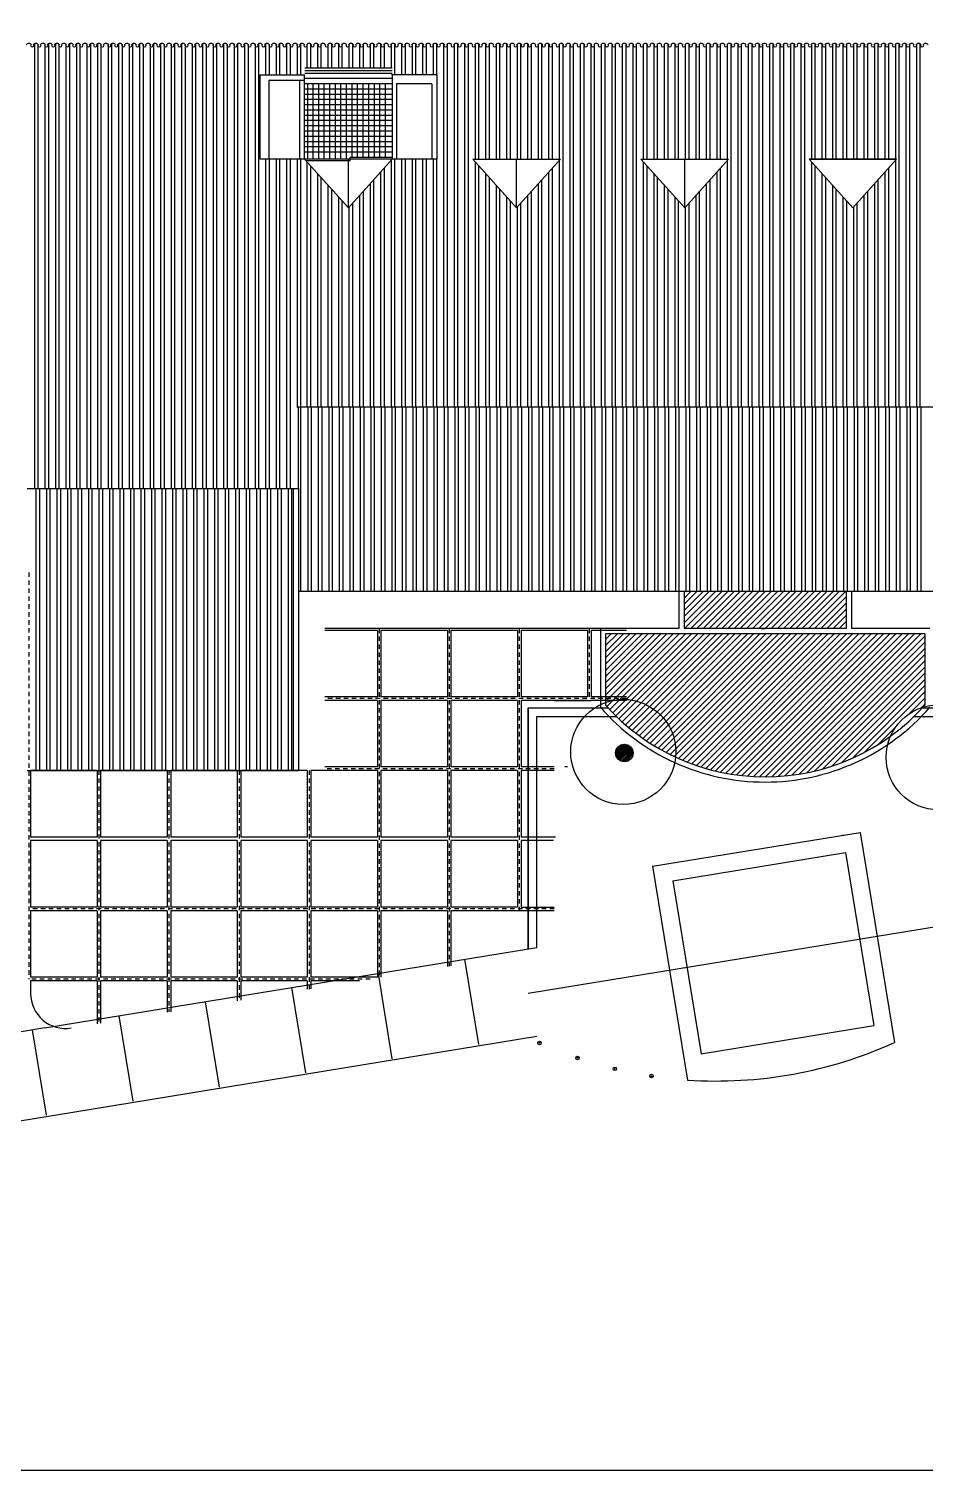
# Model space of a CAD drawing. Extents: x 223.6 to 320.1, y 119.4 to 181.7.
# Drawn here: x 247.31 to 272.9, y 119.35 to 160.48 of the extents above; entities that cross this region are included whole.
import ezdxf

# ---------------------------------------------------------------- set-up
doc = ezdxf.new("R2010")
doc.units = 0
doc.linetypes.add('DASHDOT', pattern=[25.4, 12.7, -6.35, 0, -6.35])
doc.linetypes.add('HIDDEN', pattern=[9.525, 6.35, -3.175])
doc.layers.get('0').update_dxf_attribs({"linetype": 'CONTINUOUS'})
doc.layers.get('DEFPOINTS').update_dxf_attribs({"linetype": 'CONTINUOUS'})
for name, color, linetype in [('ARBOLES', 3, 'CONTINUOUS'), ('CUBIERTA', 12, 'CONTINUOUS'), ('EXTERIORES', 82, 'CONTINUOUS'), ('MUROBAJO', 4, 'CONTINUOUS'), ('MUROS', 5, 'CONTINUOUS'), ('PISO', 1, 'CONTINUOUS'), ('PROYECCIONES', 253, 'HIDDEN'), ('ROTULO', 12, 'CONTINUOUS'), ('VENTANAS', 40, 'CONTINUOUS')]:
    doc.layers.add(name, color=color, linetype=linetype)

# ---------------------------------------------------------------- blocks, each defined once
blk = doc.blocks.new('CUADRADO')
at = {"layer": 'EXTERIORES', "ltscale": 0.02}
for p, q in [((0, 1.9), (0, 0)), ((1.9, 1.9), (0, 1.9)), ((1.9, 1.9), (1.9, 0)), ((1.9, 0), (0, 0))]:
    blk.add_line(p, q, dxfattribs=at)
blk = doc.blocks.new('A$C3D474BFC')
at = {"layer": 'ARBOLES', "linetype": 'CONTINUOUS'}
h = blk.add_hatch(dxfattribs=at)
h.set_pattern_fill('ANSI32', color=256, scale=0.005, angle=360, style=0)
h.set_pattern_definition([(45, (-611.762027, -296.783316), (-0.0336759605, 0.0336759605), []), (45, (-611.739576, -296.783316), (-0.0336759605, 0.0336759605), [])])
h.paths.add_polyline_path([(40.443, 20.467, 1), (40.943, 20.467, 1)])
at = {"layer": 'CUBIERTA', "ltscale": 0.02}
h = blk.add_hatch(dxfattribs=at)
h.set_pattern_fill('ANSI31', color=1, style=0)
h.set_pattern_definition([(45, (-781.21846, -78.15349), (-0.088388348, 0.088388348), [])])
h.paths.add_polyline_path([(47.028, 24.017), (47.028, 25.087), (42.398, 25.087), (42.398, 24.017)])
h.paths.add_polyline_path([(40.158, 23.867), (40.158, 21.91, -0.518601), (42.162, 20.497, -0.024783), (42.155, 20.349, 0.271507), (48.295, 20.95, -0.215682), (49.217, 21.774, 0.003082), (49.268, 21.829), (49.268, 23.867)])
h.paths.add_polyline_path([(40.158, 21.91), (40.158, 21.829, 0.102957), (42.155, 20.349, 0.024783), (42.162, 20.497, 0.518601)])
at = {"layer": 'ARBOLES'}
for centre, radius in [((40.662, 20.497), 1.5), ((49.667, 20.342), 1.5), ((40.693, 20.467), 0.25)]:
    blk.add_circle(centre, radius, dxfattribs=at)
at = {"layer": 'CUBIERTA', "color": 1}
for p, q in [((23.853, 40.706), (23.853, 28.017)), ((23.953, 40.69), (23.953, 28.017)), ((24.153, 40.706), (24.153, 28.017)), ((24.253, 40.69), (24.253, 28.017)), ((24.453, 40.706), (24.453, 28.017)), ((24.553, 40.69), (24.553, 28.017)), ((24.753, 40.706), (24.753, 28.017)), ((24.853, 40.69), (24.853, 28.017)), ((25.053, 40.706), (25.053, 28.017)), ((25.153, 40.69), (25.153, 28.017)), ((25.353, 40.706), (25.353, 28.017)), ((25.453, 40.69), (25.453, 28.017)), ((25.653, 40.706), (25.653, 28.017)), ((25.753, 40.69), (25.753, 28.017)), ((25.953, 40.706), (25.953, 28.017)), ((26.053, 40.69), (26.053, 28.017)), ((26.253, 40.706), (26.253, 28.017)), ((26.353, 40.69), (26.353, 28.017)), ((26.553, 40.706), (26.553, 28.017)), ((26.653, 40.69), (26.653, 28.017)), ((26.853, 40.706), (26.853, 28.017)), ((26.953, 40.69), (26.953, 28.017)), ((27.153, 40.706), (27.153, 28.017)), ((27.253, 40.69), (27.253, 28.017)), ((27.453, 40.706), (27.453, 28.017)), ((27.553, 40.69), (27.553, 28.017)), ((27.753, 40.706), (27.753, 28.017)), ((27.853, 40.69), (27.853, 28.017)), ((28.053, 40.706), (28.053, 28.017)), ((28.153, 40.69), (28.153, 28.017)), ((28.353, 40.706), (28.353, 28.017)), ((28.453, 40.69), (28.453, 28.017)), ((28.653, 40.706), (28.653, 28.017)), ((28.753, 40.69), (28.753, 28.017)), ((28.953, 40.706), (28.953, 28.017)), ((29.053, 40.69), (29.053, 28.017)), ((29.253, 40.706), (29.253, 28.017)), ((29.353, 40.69), (29.353, 28.017)), ((29.553, 40.706), (29.553, 28.017)), ((29.653, 40.69), (29.653, 28.017)), ((29.853, 40.706), (29.853, 28.017)), ((29.953, 40.69), (29.953, 28.017)), ((30.153, 40.706), (30.153, 28.017)), ((30.253, 40.69), (30.253, 28.017)), ((30.453, 40.706), (30.453, 39.817)), ((30.553, 40.69), (30.553, 39.817)), ((30.753, 40.706), (30.753, 39.817)), ((30.853, 40.69), (30.853, 39.817)), ((31.053, 40.706), (31.053, 39.817)), ((31.153, 40.69), (31.153, 39.817)), ((31.353, 40.706), (31.353, 39.817)), ((31.453, 40.69), (31.453, 39.817)), ((30.453, 37.412), (30.453, 28.017)), ((30.553, 37.412), (30.553, 28.017)), ((30.753, 37.412), (30.753, 28.017)), ((30.853, 37.412), (30.853, 28.017)), ((31.053, 37.412), (31.053, 28.017)), ((31.153, 37.412), (31.153, 28.017)), ((31.353, 37.412), (31.353, 30.346)), ((31.453, 37.412), (31.453, 30.346)), ((31.453, 30.346), (31.453, 25.087)), ((31.653, 30.346), (31.653, 25.087)), ((31.753, 30.346), (31.753, 25.087)), ((31.953, 30.346), (31.953, 25.087)), ((32.053, 30.346), (32.053, 25.087)), ((32.253, 30.346), (32.253, 25.087)), ((32.353, 30.346), (32.353, 25.087)), ((32.553, 30.346), (32.553, 25.087)), ((32.653, 30.346), (32.653, 25.087)), ((32.853, 30.346), (32.853, 25.087)), ((32.953, 30.346), (32.953, 25.087)), ((33.153, 30.346), (33.153, 25.087)), ((33.253, 30.346), (33.253, 25.087)), ((33.453, 30.346), (33.453, 25.087)), ((33.553, 30.346), (33.553, 25.087)), ((33.753, 30.346), (33.753, 25.087)), ((33.853, 30.346), (33.853, 25.087)), ((34.053, 30.346), (34.053, 25.087)), ((34.153, 30.346), (34.153, 25.087)), ((34.353, 30.346), (34.353, 25.087)), ((34.453, 30.346), (34.453, 25.087)), ((34.653, 30.346), (34.653, 25.087)), ((34.753, 30.346), (34.753, 25.087)), ((34.953, 30.346), (34.953, 25.087)), ((35.053, 30.346), (35.053, 25.087)), ((35.253, 30.346), (35.253, 25.087)), ((35.353, 30.346), (35.353, 25.087)), ((35.553, 30.346), (35.553, 25.087)), ((35.653, 30.346), (35.653, 25.087)), ((35.853, 30.346), (35.853, 25.087)), ((35.953, 30.346), (35.953, 25.087)), ((36.153, 30.346), (36.153, 25.087)), ((36.253, 30.346), (36.253, 25.087)), ((36.453, 30.346), (36.453, 25.087)), ((36.553, 30.346), (36.553, 25.087)), ((36.753, 30.346), (36.753, 25.087)), ((36.853, 30.346), (36.853, 25.087)), ((37.053, 30.346), (37.053, 25.087)), ((37.153, 30.346), (37.153, 25.087)), ((37.353, 30.346), (37.353, 25.087)), ((37.453, 30.346), (37.453, 25.087)), ((37.653, 30.346), (37.653, 25.087)), ((37.753, 30.346), (37.753, 25.087)), ((37.953, 30.346), (37.953, 25.087)), ((38.053, 30.346), (38.053, 25.087)), ((38.253, 30.346), (38.253, 25.087)), ((38.353, 30.346), (38.353, 25.087)), ((38.553, 30.346), (38.553, 25.087)), ((38.653, 30.346), (38.653, 25.087)), ((38.853, 30.346), (38.853, 25.087)), ((38.953, 30.346), (38.953, 25.087)), ((39.153, 30.346), (39.153, 25.087)), ((39.253, 30.346), (39.253, 25.087)), ((39.453, 30.346), (39.453, 25.087)), ((39.553, 30.346), (39.553, 25.087)), ((39.753, 30.346), (39.753, 25.087)), ((39.853, 30.346), (39.853, 25.087)), ((40.053, 30.346), (40.053, 25.087)), ((40.153, 30.346), (40.153, 25.087)), ((40.353, 30.346), (40.353, 25.087)), ((40.453, 30.346), (40.453, 25.087)), ((40.653, 30.346), (40.653, 25.087)), ((40.753, 30.346), (40.753, 25.087)), ((40.953, 30.346), (40.953, 25.087)), ((41.053, 30.346), (41.053, 25.087)), ((41.253, 30.346), (41.253, 25.087)), ((41.353, 30.346), (41.353, 25.087)), ((41.553, 30.346), (41.553, 25.087)), ((41.653, 30.346), (41.653, 25.087)), ((41.853, 30.346), (41.853, 25.087)), ((41.953, 30.346), (41.953, 25.087)), ((42.153, 30.346), (42.153, 25.087)), ((42.253, 30.346), (42.253, 25.087)), ((42.453, 30.346), (42.453, 25.087)), ((42.553, 30.346), (42.553, 25.087)), ((42.753, 30.346), (42.753, 25.087)), ((42.853, 30.346), (42.853, 25.087)), ((43.053, 30.346), (43.053, 25.087)), ((43.153, 30.346), (43.153, 25.087)), ((43.353, 30.346), (43.353, 25.087)), ((43.453, 30.346), (43.453, 25.087)), ((43.653, 30.346), (43.653, 25.087)), ((43.753, 30.346), (43.753, 25.087)), ((43.953, 30.346), (43.953, 25.087)), ((44.053, 30.346), (44.053, 25.087)), ((44.253, 30.346), (44.253, 25.087)), ((44.353, 30.346), (44.353, 25.087)), ((44.553, 30.346), (44.553, 25.087)), ((44.653, 30.346), (44.653, 25.087)), ((44.853, 30.346), (44.853, 25.087)), ((44.953, 30.346), (44.953, 25.087)), ((45.153, 30.346), (45.153, 25.087)), ((45.253, 30.346), (45.253, 25.087)), ((45.453, 30.346), (45.453, 25.087)), ((45.553, 30.346), (45.553, 25.087)), ((45.753, 30.346), (45.753, 25.087)), ((45.853, 30.346), (45.853, 25.087)), ((46.053, 30.346), (46.053, 25.087)), ((46.153, 30.346), (46.153, 25.087)), ((46.353, 30.346), (46.353, 25.087)), ((46.453, 30.346), (46.453, 25.087)), ((46.653, 30.346), (46.653, 25.087)), ((46.753, 30.346), (46.753, 25.087)), ((46.953, 30.346), (46.953, 25.087)), ((47.053, 30.346), (47.053, 25.087)), ((47.253, 30.346), (47.253, 25.087)), ((47.353, 30.346), (47.353, 25.087)), ((47.553, 30.346), (47.553, 25.087)), ((47.653, 30.346), (47.653, 25.087)), ((47.853, 30.346), (47.853, 25.087)), ((47.953, 30.346), (47.953, 25.087)), ((48.153, 30.346), (48.153, 25.087)), ((48.253, 30.346), (48.253, 25.087)), ((48.453, 30.346), (48.453, 25.087)), ((48.553, 30.346), (48.553, 25.087)), ((48.753, 30.346), (48.753, 25.087)), ((48.853, 30.346), (48.853, 25.087)), ((49.053, 30.346), (49.053, 25.087)), ((49.153, 30.346), (49.153, 25.087)), ((23.893, 28.017), (23.893, 19.967)), ((23.993, 28.017), (23.993, 19.967)), ((24.193, 28.017), (24.193, 19.967)), ((24.293, 28.017), (24.293, 19.967)), ((24.493, 28.017), (24.493, 19.967)), ((24.593, 28.017), (24.593, 19.967)), ((24.793, 28.017), (24.793, 19.967)), ((24.893, 28.017), (24.893, 19.967)), ((25.093, 28.017), (25.093, 19.967)), ((25.193, 28.017), (25.193, 19.967)), ((25.393, 28.017), (25.393, 19.967)), ((25.493, 28.017), (25.493, 19.967)), ((25.693, 28.017), (25.693, 19.967)), ((25.793, 28.017), (25.793, 19.967)), ((25.993, 28.017), (25.993, 19.967)), ((26.093, 28.017), (26.093, 19.967)), ((26.293, 28.017), (26.293, 19.967)), ((26.393, 28.017), (26.393, 19.967)), ((26.593, 28.017), (26.593, 19.967)), ((26.693, 28.017), (26.693, 19.967)), ((26.893, 28.017), (26.893, 19.967)), ((26.993, 28.017), (26.993, 19.967)), ((27.193, 28.017), (27.193, 19.967)), ((27.293, 28.017), (27.293, 19.967)), ((27.493, 28.017), (27.493, 19.967)), ((27.593, 28.017), (27.593, 19.967)), ((27.793, 28.017), (27.793, 19.967)), ((27.893, 28.017), (27.893, 19.967)), ((28.093, 28.017), (28.093, 19.967)), ((28.193, 28.017), (28.193, 19.967)), ((28.393, 28.017), (28.393, 19.967)), ((28.493, 28.017), (28.493, 19.967)), ((28.693, 28.017), (28.693, 19.967)), ((28.793, 28.017), (28.793, 19.967)), ((28.993, 28.017), (28.993, 19.967)), ((29.093, 28.017), (29.093, 19.967)), ((29.293, 28.017), (29.293, 19.967)), ((29.393, 28.017), (29.393, 19.967)), ((29.593, 28.017), (29.593, 19.967)), ((29.693, 28.017), (29.693, 19.967)), ((29.893, 28.017), (29.893, 19.967)), ((29.993, 28.017), (29.993, 19.967)), ((30.193, 28.017), (30.193, 19.967)), ((30.293, 28.017), (30.293, 19.967)), ((30.493, 28.017), (30.493, 19.967)), ((30.593, 28.017), (30.593, 19.967)), ((30.793, 28.017), (30.793, 19.967)), ((30.893, 28.017), (30.893, 19.967)), ((31.093, 28.017), (31.093, 19.967)), ((31.193, 28.017), (31.193, 19.967))]:
    blk.add_line(p, q, dxfattribs=at)
at = {"layer": 'CUBIERTA', "color": 1, "ltscale": 0.02}
for p, q in [((31.642, 40.017), (31.642, 40.699)), ((31.742, 40.017), (31.742, 40.7)), ((31.942, 40.017), (31.942, 40.699)), ((32.042, 40.017), (32.042, 40.7)), ((32.242, 40.017), (32.242, 40.699)), ((32.342, 40.017), (32.342, 40.7)), ((32.542, 40.017), (32.542, 40.699)), ((32.642, 40.017), (32.642, 40.7)), ((32.842, 40.017), (32.842, 40.699)), ((32.942, 40.017), (32.942, 40.7)), ((33.142, 40.017), (33.142, 40.699)), ((33.242, 40.017), (33.242, 40.7)), ((33.442, 40.017), (33.442, 40.699)), ((33.542, 40.017), (33.542, 40.7)), ((33.742, 40.017), (33.742, 40.699)), ((33.842, 40.017), (33.842, 40.7)), ((34.042, 40.017), (34.042, 40.699)), ((34.142, 39.817), (34.142, 40.7)), ((34.342, 39.817), (34.342, 40.699)), ((34.442, 39.817), (34.442, 40.7)), ((34.642, 39.817), (34.642, 40.699)), ((34.742, 39.817), (34.742, 40.7)), ((34.942, 39.817), (34.942, 40.699)), ((35.042, 39.817), (35.042, 40.7)), ((35.242, 39.817), (35.242, 40.699)), ((35.342, 39.817), (35.342, 40.7)), ((35.542, 30.347), (35.542, 40.699)), ((35.642, 30.347), (35.642, 40.7)), ((35.842, 30.347), (35.842, 40.699)), ((35.942, 30.347), (35.942, 40.7)), ((36.142, 30.347), (36.142, 40.699)), ((36.242, 30.347), (36.242, 40.7)), ((36.442, 37.412), (36.442, 40.699)), ((36.542, 37.412), (36.542, 40.7)), ((36.742, 37.412), (36.742, 40.699)), ((36.842, 37.412), (36.842, 40.7)), ((37.042, 37.412), (37.042, 40.699)), ((37.142, 37.412), (37.142, 40.7)), ((37.342, 37.412), (37.342, 40.699)), ((37.442, 37.412), (37.442, 40.7)), ((37.642, 37.412), (37.642, 40.699)), ((37.742, 37.412), (37.742, 40.7)), ((37.942, 37.412), (37.942, 40.699)), ((38.042, 37.412), (38.042, 40.7)), ((38.242, 37.412), (38.242, 40.699)), ((38.342, 37.412), (38.342, 40.7)), ((38.542, 37.412), (38.542, 40.699)), ((38.642, 37.412), (38.642, 40.7)), ((38.842, 37.412), (38.842, 40.699)), ((38.942, 30.347), (38.942, 40.7)), ((39.142, 30.347), (39.142, 40.699)), ((39.242, 30.347), (39.242, 40.7)), ((39.442, 30.347), (39.442, 40.699)), ((39.542, 30.347), (39.542, 40.7)), ((39.742, 30.347), (39.742, 40.699)), ((39.842, 30.347), (39.842, 40.7)), ((40.042, 30.347), (40.042, 40.699)), ((40.142, 30.347), (40.142, 40.7)), ((40.342, 30.347), (40.342, 40.699)), ((40.442, 30.347), (40.442, 40.7)), ((40.642, 30.347), (40.642, 40.699)), ((40.742, 30.347), (40.742, 40.7)), ((40.942, 30.347), (40.942, 40.699)), ((41.042, 30.347), (41.042, 40.7)), ((41.242, 37.412), (41.242, 40.699)), ((41.342, 37.412), (41.342, 40.7)), ((41.542, 37.412), (41.542, 40.699)), ((41.642, 37.412), (41.642, 40.7)), ((41.842, 37.412), (41.842, 40.699)), ((41.942, 37.412), (41.942, 40.7)), ((42.142, 37.412), (42.142, 40.699)), ((42.242, 37.412), (42.242, 40.7)), ((42.442, 37.412), (42.442, 40.699)), ((42.542, 37.412), (42.542, 40.7)), ((42.742, 37.412), (42.742, 40.699)), ((42.842, 37.412), (42.842, 40.7)), ((43.042, 37.412), (43.042, 40.699)), ((43.142, 37.412), (43.142, 40.7)), ((43.342, 37.412), (43.342, 40.699)), ((43.442, 37.412), (43.442, 40.7)), ((43.642, 37.412), (43.642, 40.699)), ((43.742, 30.347), (43.742, 40.7)), ((43.942, 30.347), (43.942, 40.699)), ((44.042, 30.347), (44.042, 40.7)), ((44.242, 30.347), (44.242, 40.699)), ((44.342, 30.347), (44.342, 40.7)), ((44.542, 30.347), (44.542, 40.699)), ((44.642, 30.347), (44.642, 40.7)), ((44.842, 30.347), (44.842, 40.699)), ((44.942, 30.347), (44.942, 40.7)), ((45.142, 30.347), (45.142, 40.699)), ((45.242, 30.347), (45.242, 40.7)), ((45.442, 30.347), (45.442, 40.699)), ((45.542, 30.347), (45.542, 40.7)), ((45.742, 30.347), (45.742, 40.699)), ((45.842, 30.347), (45.842, 40.7)), ((46.042, 37.412), (46.042, 40.699)), ((46.142, 37.412), (46.142, 40.7)), ((46.342, 37.412), (46.342, 40.699)), ((46.442, 37.412), (46.442, 40.7)), ((46.642, 37.412), (46.642, 40.699)), ((46.742, 37.412), (46.742, 40.7)), ((46.942, 37.412), (46.942, 40.699)), ((47.042, 37.412), (47.042, 40.7)), ((47.242, 37.412), (47.242, 40.699)), ((47.342, 37.412), (47.342, 40.7)), ((47.542, 37.412), (47.542, 40.699)), ((47.642, 37.412), (47.642, 40.7)), ((47.842, 37.412), (47.842, 40.699)), ((47.942, 37.412), (47.942, 40.7)), ((48.142, 37.412), (48.142, 40.699)), ((48.242, 37.412), (48.242, 40.7)), ((48.442, 37.412), (48.442, 40.699)), ((48.542, 30.347), (48.542, 40.7)), ((48.742, 30.347), (48.742, 40.699)), ((48.842, 30.347), (48.842, 40.7)), ((49.042, 30.347), (49.042, 40.699)), ((49.142, 30.347), (49.142, 40.7)), ((31.642, 30.347), (31.642, 37.328)), ((31.742, 30.347), (31.742, 37.218)), ((33.742, 30.347), (33.742, 37.051)), ((33.842, 30.347), (33.842, 37.162)), ((34.042, 30.347), (34.042, 37.384)), ((34.142, 30.347), (34.142, 37.412)), ((34.342, 30.347), (34.342, 37.412)), ((34.442, 30.347), (34.442, 37.412)), ((34.642, 30.347), (34.642, 37.412)), ((34.742, 30.347), (34.742, 37.412)), ((34.942, 30.347), (34.942, 37.412)), ((35.042, 30.347), (35.042, 37.412)), ((35.242, 30.347), (35.242, 37.412)), ((35.342, 30.347), (35.342, 37.412)), ((36.442, 30.347), (36.442, 37.328)), ((36.542, 30.347), (36.542, 37.218)), ((38.542, 30.347), (38.542, 37.051)), ((38.642, 30.347), (38.642, 37.162)), ((38.842, 30.347), (38.842, 37.384)), ((41.242, 30.347), (41.242, 37.328)), ((41.342, 30.347), (41.342, 37.218)), ((43.342, 30.347), (43.342, 37.051)), ((43.442, 30.347), (43.442, 37.162)), ((43.642, 30.347), (43.642, 37.384)), ((46.042, 30.347), (46.042, 37.328)), ((46.142, 30.347), (46.142, 37.218)), ((48.142, 30.347), (48.142, 37.051)), ((48.242, 30.347), (48.242, 37.162)), ((48.442, 30.347), (48.442, 37.384)), ((31.942, 30.347), (31.942, 36.996)), ((32.042, 30.347), (32.042, 36.885)), ((32.242, 30.347), (32.242, 36.663)), ((33.442, 30.347), (33.442, 36.719)), ((33.542, 30.347), (33.542, 36.83)), ((36.742, 30.347), (36.742, 36.996)), ((36.842, 30.347), (36.842, 36.885)), ((37.042, 30.347), (37.042, 36.663)), ((38.242, 30.347), (38.242, 36.719)), ((38.342, 30.347), (38.342, 36.83)), ((41.542, 30.347), (41.542, 36.996)), ((41.642, 30.347), (41.642, 36.885)), ((41.842, 30.347), (41.842, 36.663)), ((43.042, 30.347), (43.042, 36.719)), ((43.142, 30.347), (43.142, 36.83)), ((46.342, 30.347), (46.342, 36.996)), ((46.442, 30.347), (46.442, 36.885)), ((46.642, 30.347), (46.642, 36.663)), ((47.842, 30.347), (47.842, 36.719)), ((47.942, 30.347), (47.942, 36.83)), ((32.342, 30.347), (32.342, 36.553)), ((32.542, 30.347), (32.542, 36.331)), ((32.642, 30.347), (32.642, 36.22)), ((33.142, 30.347), (33.142, 36.386)), ((33.242, 30.347), (33.242, 36.497)), ((37.142, 30.347), (37.142, 36.553)), ((37.342, 30.347), (37.342, 36.331)), ((37.442, 30.347), (37.442, 36.22)), ((37.942, 30.347), (37.942, 36.386)), ((38.042, 30.347), (38.042, 36.497)), ((41.942, 30.347), (41.942, 36.553)), ((42.142, 30.347), (42.142, 36.331)), ((42.242, 30.347), (42.242, 36.22)), ((42.742, 30.347), (42.742, 36.386)), ((42.842, 30.347), (42.842, 36.497)), ((46.742, 30.347), (46.742, 36.553)), ((46.942, 30.347), (46.942, 36.331)), ((47.042, 30.347), (47.042, 36.22)), ((47.542, 30.347), (47.542, 36.386)), ((47.642, 30.347), (47.642, 36.497)), ((32.842, 30.347), (32.842, 36.054)), ((32.942, 30.347), (32.942, 36.165)), ((37.642, 30.347), (37.642, 36.054)), ((37.742, 30.347), (37.742, 36.165)), ((42.442, 30.347), (42.442, 36.054)), ((42.542, 30.347), (42.542, 36.165)), ((47.242, 30.347), (47.242, 36.054)), ((47.342, 30.347), (47.342, 36.165))]:
    blk.add_line(p, q, dxfattribs=at)
at = {"layer": 'CUBIERTA', "color": 5, "linetype": 'CONTINUOUS'}
for p, q in [((31.393, 28.017), (31.393, 30.346)), ((23.643, 28.017), (31.393, 28.017))]:
    blk.add_line(p, q, dxfattribs=at)
at = {"layer": 'CUBIERTA'}
for centre, radius, start, end in [((23.693, 40.635), 0.0813, 22.6199, 157.3801), ((23.793, 40.667), 0.05, 180, 0), ((23.893, 40.635), 0.0813, 22.6199, 157.3801), ((23.993, 40.667), 0.05, 180, 0), ((24.093, 40.635), 0.0813, 22.6199, 157.3801), ((24.193, 40.667), 0.05, 180, 0), ((24.293, 40.635), 0.0813, 22.6199, 157.3801), ((24.393, 40.667), 0.05, 180, 0), ((24.493, 40.635), 0.0813, 22.6199, 157.3801), ((24.493, 40.635), 0.0813, 22.6199, 157.3801), ((24.593, 40.667), 0.05, 180, 0), ((24.693, 40.635), 0.0813, 22.6199, 157.3801), ((24.793, 40.667), 0.05, 180, 0), ((24.893, 40.635), 0.0813, 22.6199, 157.3801), ((24.993, 40.667), 0.05, 180, 0), ((25.093, 40.635), 0.0813, 22.6199, 157.3801), ((25.193, 40.667), 0.05, 180, 0), ((25.293, 40.635), 0.0813, 22.6199, 157.3801), ((25.393, 40.667), 0.05, 180, 0), ((25.493, 40.635), 0.0813, 22.6199, 157.3801), ((25.593, 40.667), 0.05, 180, 0), ((25.693, 40.635), 0.0813, 22.6199, 157.3801), ((25.793, 40.667), 0.05, 180, 0), ((25.893, 40.635), 0.0813, 22.6199, 157.3801), ((25.893, 40.635), 0.0813, 22.6199, 157.3801), ((25.993, 40.667), 0.05, 180, 0), ((26.093, 40.635), 0.0813, 22.6199, 157.3801), ((26.193, 40.667), 0.05, 180, 0), ((26.293, 40.635), 0.0813, 22.6199, 157.3801), ((26.393, 40.667), 0.05, 180, 0), ((26.493, 40.635), 0.0813, 22.6199, 157.3801), ((26.593, 40.667), 0.05, 180, 0), ((26.693, 40.635), 0.0813, 22.6199, 157.3801), ((26.793, 40.667), 0.05, 180, 0), ((26.893, 40.635), 0.0813, 22.6199, 157.3801), ((26.993, 40.667), 0.05, 180, 0), ((27.093, 40.635), 0.0813, 22.6199, 157.3801), ((27.193, 40.667), 0.05, 180, 0), ((27.293, 40.635), 0.0813, 22.6199, 157.3801), ((27.293, 40.635), 0.0813, 22.6199, 157.3801), ((27.393, 40.667), 0.05, 180, 0), ((27.493, 40.635), 0.0813, 22.6199, 157.3801), ((27.593, 40.667), 0.05, 180, 0), ((27.693, 40.635), 0.0813, 22.6199, 157.3801), ((27.793, 40.667), 0.05, 180, 0), ((27.893, 40.635), 0.0813, 22.6199, 157.3801), ((27.993, 40.667), 0.05, 180, 0), ((28.093, 40.635), 0.0813, 22.6199, 157.3801), ((28.093, 40.635), 0.0813, 22.6199, 157.3801), ((28.193, 40.667), 0.05, 180, 0), ((28.293, 40.635), 0.0813, 22.6199, 157.3801), ((28.393, 40.667), 0.05, 180, 0), ((28.493, 40.635), 0.0813, 22.6199, 157.3801), ((28.593, 40.667), 0.05, 180, 0), ((28.693, 40.635), 0.0813, 22.6199, 157.3801), ((28.793, 40.667), 0.05, 180, 0), ((28.893, 40.635), 0.0813, 22.6199, 157.3801), ((28.993, 40.667), 0.05, 180, 0), ((29.093, 40.635), 0.0813, 22.6199, 157.3801), ((29.193, 40.667), 0.05, 180, 0), ((29.293, 40.635), 0.0813, 22.6199, 157.3801), ((29.393, 40.667), 0.05, 180, 0), ((29.493, 40.635), 0.0813, 22.6199, 157.3801), ((29.493, 40.635), 0.0813, 22.6199, 157.3801), ((29.593, 40.667), 0.05, 180, 0), ((29.693, 40.635), 0.0813, 22.6199, 157.3801), ((29.793, 40.667), 0.05, 180, 0), ((29.893, 40.635), 0.0813, 22.6199, 157.3801), ((29.993, 40.667), 0.05, 180, 0), ((30.093, 40.635), 0.0813, 22.6199, 157.3801), ((30.193, 40.667), 0.05, 180, 0), ((30.293, 40.635), 0.0813, 22.6199, 157.3801), ((30.393, 40.667), 0.05, 180, 0), ((30.493, 40.635), 0.0813, 22.6199, 157.3801), ((30.593, 40.667), 0.05, 180, 0), ((30.693, 40.635), 0.0813, 22.6199, 157.3801), ((30.793, 40.667), 0.05, 180, 0), ((30.893, 40.635), 0.0813, 22.6199, 157.3801), ((30.893, 40.635), 0.0813, 22.6199, 157.3801), ((30.993, 40.667), 0.05, 180, 0), ((31.093, 40.635), 0.0813, 22.6199, 157.3801), ((31.193, 40.667), 0.05, 180, 0), ((31.293, 40.635), 0.0813, 22.6199, 157.3801), ((31.393, 40.667), 0.05, 180, 0), ((31.493, 40.635), 0.0813, 22.6199, 157.3801), ((31.593, 40.667), 0.05, 180, 0), ((31.693, 40.635), 0.0813, 22.6199, 157.3801), ((31.793, 40.667), 0.05, 180, 0), ((31.893, 40.635), 0.0813, 22.6199, 157.3801), ((31.993, 40.667), 0.05, 180, 0), ((32.093, 40.635), 0.0813, 22.6199, 157.3801), ((32.193, 40.667), 0.05, 180, 0), ((32.293, 40.635), 0.0813, 22.6199, 157.3801), ((32.293, 40.635), 0.0813, 22.6199, 157.3801), ((32.393, 40.667), 0.05, 180, 0), ((32.493, 40.635), 0.0813, 22.6199, 157.3801), ((32.593, 40.667), 0.05, 180, 0), ((32.693, 40.635), 0.0813, 22.6199, 157.3801), ((32.793, 40.667), 0.05, 180, 0), ((32.893, 40.635), 0.0813, 22.6199, 157.3801), ((32.993, 40.667), 0.05, 180, 0), ((33.093, 40.635), 0.0813, 22.6199, 157.3801), ((33.193, 40.667), 0.05, 180, 0), ((33.293, 40.635), 0.0813, 22.6199, 157.3801), ((33.393, 40.667), 0.05, 180, 0), ((33.493, 40.635), 0.0813, 22.6199, 157.3801), ((33.593, 40.667), 0.05, 180, 0), ((33.693, 40.635), 0.0813, 22.6199, 157.3801), ((33.693, 40.635), 0.0813, 22.6199, 157.3801), ((33.793, 40.667), 0.05, 180, 0), ((33.893, 40.635), 0.0813, 22.6199, 157.3801), ((33.993, 40.667), 0.05, 180, 0), ((34.093, 40.635), 0.0813, 22.6199, 157.3801), ((34.193, 40.667), 0.05, 180, 0), ((34.293, 40.635), 0.0813, 22.6199, 157.3801), ((34.392, 40.667), 0.05, 180, 0), ((34.493, 40.635), 0.0813, 22.6199, 157.3801), ((34.593, 40.667), 0.05, 180, 0), ((34.693, 40.635), 0.0813, 22.6199, 157.3801), ((34.793, 40.667), 0.05, 180, 0), ((34.893, 40.635), 0.0813, 22.6199, 157.3801), ((34.993, 40.667), 0.05, 180, 0), ((35.093, 40.635), 0.0813, 22.6199, 157.3801), ((35.093, 40.635), 0.0813, 22.6199, 157.3801), ((35.193, 40.667), 0.05, 180, 0), ((35.293, 40.635), 0.0813, 22.6199, 157.3801), ((35.393, 40.667), 0.05, 180, 0), ((35.493, 40.635), 0.0813, 22.6199, 157.3801), ((35.593, 40.667), 0.05, 180, 0), ((35.693, 40.635), 0.0813, 22.6199, 157.3801), ((35.793, 40.667), 0.05, 180, 0), ((35.893, 40.635), 0.0813, 22.6199, 157.3801), ((35.993, 40.667), 0.05, 180, 0), ((36.093, 40.635), 0.0813, 22.6199, 157.3801), ((36.193, 40.667), 0.05, 180, 0), ((36.293, 40.635), 0.0813, 22.6199, 157.3801), ((36.393, 40.667), 0.05, 180, 0), ((36.493, 40.635), 0.0813, 22.6199, 157.3801), ((36.493, 40.635), 0.0813, 22.6199, 157.3801), ((36.593, 40.667), 0.05, 180, 0), ((36.693, 40.635), 0.0813, 22.6199, 157.3801), ((36.793, 40.667), 0.05, 180, 0), ((36.893, 40.635), 0.0813, 22.6199, 157.3801), ((36.993, 40.667), 0.05, 180, 0), ((37.093, 40.635), 0.0813, 22.6199, 157.3801), ((37.193, 40.667), 0.05, 180, 0), ((37.293, 40.635), 0.0813, 22.6199, 157.3801), ((37.393, 40.667), 0.05, 180, 0), ((37.493, 40.635), 0.0813, 22.6199, 157.3801), ((37.593, 40.667), 0.05, 180, 0), ((37.693, 40.635), 0.0813, 22.6199, 157.3801), ((37.793, 40.667), 0.05, 180, 0), ((37.893, 40.635), 0.0813, 22.6199, 157.3801), ((37.893, 40.635), 0.0813, 22.6199, 157.3801), ((37.993, 40.667), 0.05, 180, 0), ((38.093, 40.635), 0.0813, 22.6199, 157.3801), ((38.193, 40.667), 0.05, 180, 0), ((38.293, 40.635), 0.0813, 22.6199, 157.3801), ((38.393, 40.667), 0.05, 180, 0), ((38.493, 40.635), 0.0813, 22.6199, 157.3801), ((38.593, 40.667), 0.05, 180, 0), ((38.693, 40.635), 0.0813, 22.6199, 157.3801), ((38.793, 40.667), 0.05, 180, 0), ((38.893, 40.635), 0.0813, 22.6199, 157.3801), ((38.993, 40.667), 0.05, 180, 0), ((39.093, 40.635), 0.0813, 22.6199, 157.3801), ((39.193, 40.667), 0.05, 180, 0), ((39.293, 40.635), 0.0813, 22.6199, 157.3801), ((39.293, 40.635), 0.0813, 22.6199, 157.3801), ((39.393, 40.667), 0.05, 180, 0), ((39.493, 40.635), 0.0813, 22.6199, 157.3801), ((39.593, 40.667), 0.05, 180, 0), ((39.693, 40.635), 0.0813, 22.6199, 157.3801), ((39.793, 40.667), 0.05, 180, 0), ((39.893, 40.635), 0.0813, 22.6199, 157.3801), ((39.993, 40.667), 0.05, 180, 0), ((40.093, 40.635), 0.0813, 22.6199, 157.3801), ((40.193, 40.667), 0.05, 180, 0), ((40.293, 40.635), 0.0813, 22.6199, 157.3801), ((40.393, 40.667), 0.05, 180, 0), ((40.493, 40.635), 0.0813, 22.6199, 157.3801), ((40.593, 40.667), 0.05, 180, 0), ((40.693, 40.635), 0.0813, 22.6199, 157.3801), ((40.693, 40.635), 0.0813, 22.6199, 157.3801), ((40.793, 40.667), 0.05, 180, 0), ((40.893, 40.635), 0.0813, 22.6199, 157.3801), ((40.993, 40.667), 0.05, 180, 0), ((41.093, 40.635), 0.0813, 22.6199, 157.3801), ((41.193, 40.667), 0.05, 180, 0), ((41.293, 40.635), 0.0813, 22.6199, 157.3801), ((41.393, 40.667), 0.05, 180, 0), ((41.493, 40.635), 0.0813, 22.6199, 157.3801), ((41.593, 40.667), 0.05, 180, 0), ((41.693, 40.635), 0.0813, 22.6199, 157.3801), ((41.793, 40.667), 0.05, 180, 0), ((41.893, 40.635), 0.0813, 22.6199, 157.3801), ((41.993, 40.667), 0.05, 180, 0), ((42.093, 40.635), 0.0813, 22.6199, 157.3801), ((42.093, 40.635), 0.0813, 22.6199, 157.3801), ((42.193, 40.667), 0.05, 180, 0), ((42.293, 40.635), 0.0813, 22.6199, 157.3801), ((42.393, 40.667), 0.05, 180, 0), ((42.493, 40.635), 0.0813, 22.6199, 157.3801), ((42.593, 40.667), 0.05, 180, 0), ((42.693, 40.635), 0.0813, 22.6199, 157.3801), ((42.793, 40.667), 0.05, 180, 0), ((42.893, 40.635), 0.0813, 22.6199, 157.3801), ((42.993, 40.667), 0.05, 180, 0), ((43.093, 40.635), 0.0813, 22.6199, 157.3801), ((43.193, 40.667), 0.05, 180, 0), ((43.293, 40.635), 0.0813, 22.6199, 157.3801), ((43.393, 40.667), 0.05, 180, 0), ((43.493, 40.635), 0.0813, 22.6199, 157.3801), ((43.493, 40.635), 0.0813, 22.6199, 157.3801), ((43.593, 40.667), 0.05, 180, 0), ((43.693, 40.635), 0.0813, 22.6199, 157.3801), ((43.793, 40.667), 0.05, 180, 0), ((43.893, 40.635), 0.0813, 22.6199, 157.3801), ((43.993, 40.667), 0.05, 180, 0), ((44.093, 40.635), 0.0813, 22.6199, 157.3801), ((44.193, 40.667), 0.05, 180, 0), ((44.293, 40.635), 0.0813, 22.6199, 157.3801), ((44.393, 40.667), 0.05, 180, 0), ((44.493, 40.635), 0.0813, 22.6199, 157.3801), ((44.593, 40.667), 0.05, 180, 0), ((44.693, 40.635), 0.0813, 22.6199, 157.3801), ((44.793, 40.667), 0.05, 180, 0), ((44.893, 40.635), 0.0813, 22.6199, 157.3801), ((44.893, 40.635), 0.0813, 22.6199, 157.3801), ((44.993, 40.667), 0.05, 180, 0), ((45.093, 40.635), 0.0813, 22.6199, 157.3801), ((45.193, 40.667), 0.05, 180, 0), ((45.293, 40.635), 0.0813, 22.6199, 157.3801), ((45.393, 40.667), 0.05, 180, 0), ((45.493, 40.635), 0.0813, 22.6199, 157.3801), ((45.593, 40.667), 0.05, 180, 0), ((45.693, 40.635), 0.0813, 22.6199, 157.3801), ((45.793, 40.667), 0.05, 180, 0), ((45.893, 40.635), 0.0813, 22.6199, 157.3801), ((45.993, 40.667), 0.05, 180, 0), ((46.093, 40.635), 0.0813, 22.6199, 157.3801), ((46.193, 40.667), 0.05, 180, 0), ((46.293, 40.635), 0.0813, 22.6199, 157.3801), ((46.293, 40.635), 0.0813, 22.6199, 157.3801), ((46.393, 40.667), 0.05, 180, 0), ((46.493, 40.635), 0.0813, 22.6199, 157.3801), ((46.593, 40.667), 0.05, 180, 0), ((46.693, 40.635), 0.0813, 22.6199, 157.3801), ((46.793, 40.667), 0.05, 180, 0), ((46.893, 40.635), 0.0813, 22.6199, 157.3801), ((46.993, 40.667), 0.05, 180, 0), ((47.093, 40.635), 0.0813, 22.6199, 157.3801), ((47.193, 40.667), 0.05, 180, 0), ((47.293, 40.635), 0.0813, 22.6199, 157.3801), ((47.393, 40.667), 0.05, 180, 0), ((47.493, 40.635), 0.0813, 22.6199, 157.3801), ((47.593, 40.667), 0.05, 180, 0), ((47.693, 40.635), 0.0813, 22.6199, 157.3801), ((47.693, 40.635), 0.0813, 22.6199, 157.3801), ((47.793, 40.667), 0.05, 180, 0), ((47.893, 40.635), 0.0813, 22.6199, 157.3801), ((47.993, 40.667), 0.05, 180, 0), ((48.093, 40.635), 0.0813, 22.6199, 157.3801), ((48.193, 40.667), 0.05, 180, 0), ((48.293, 40.635), 0.0813, 22.6199, 157.3801), ((48.393, 40.667), 0.05, 180, 0), ((48.493, 40.635), 0.0813, 22.6199, 157.3801), ((48.593, 40.667), 0.05, 180, 0), ((48.693, 40.635), 0.0813, 22.6199, 157.3801), ((48.793, 40.667), 0.05, 180, 0), ((48.893, 40.635), 0.0813, 22.6199, 157.3801), ((48.993, 40.667), 0.05, 180, 0), ((49.093, 40.635), 0.0813, 22.6199, 157.3801), ((49.093, 40.635), 0.0813, 22.6199, 157.3801), ((49.193, 40.667), 0.05, 180, 0), ((49.293, 40.635), 0.0813, 22.6199, 157.3801)]:
    blk.add_arc(centre, radius, start, end, dxfattribs=at)
at = {"layer": 'DEFPOINTS', "color": 0, "linetype": 'BYBLOCK'}
for p in [(27.843, 40.167), (27.843, 40.167), (30.293, 39.817), (30.293, 39.817), (34.043, 39.817), (34.043, 39.817), (31.393, 20.667), (31.393, 20.667)]:
    blk.add_point(p, dxfattribs=at)
at = {"layer": 'EXTERIORES', "linetype": 'CONTINUOUS'}
for p, q in [((31.568, 40.017), (34.068, 40.017)), ((31.568, 39.942), (34.068, 39.942)), ((31.418, 39.667), (31.568, 39.667)), ((31.568, 39.867), (34.068, 39.867)), ((44.603, 24.017), (44.713, 24.017))]:
    blk.add_line(p, q, dxfattribs=at)
at = {"layer": 'EXTERIORES', "ltscale": 0.02}
for p, q in [((40.758, 24.017), (32.143, 24.017)), ((33.643, 23.967), (32.143, 23.967)), ((33.643, 23.967), (33.643, 22.067)), ((39.743, 23.967), (39.743, 22.067)), ((40.758, 23.967), (39.743, 23.967)), ((33.643, 22.067), (32.143, 22.067)), ((33.643, 21.967), (32.143, 21.967)), ((33.643, 21.967), (33.643, 20.067)), ((37.743, 21.967), (37.743, 20.067)), ((39.643, 21.967), (37.743, 21.967)), ((38.693, 21.967), (39.743, 21.967)), ((40.758, 22.067), (39.743, 22.067)), ((40.758, 21.967), (39.743, 21.967)), ((37.943, 21.757), (37.946, 14.878)), ((37.943, 21.757), (40.021, 21.757)), ((33.643, 20.067), (32.143, 20.067)), ((38.693, 20.067), (37.743, 20.067)), ((37.743, 19.967), (37.743, 18.067)), ((38.693, 19.967), (37.743, 19.967)), ((39.071, 20.067), (38.993, 20.067)), ((46.927, 18.132), (46.928, 18.122)), ((47.422, 18.202), (48.404, 12.206)), ((33.743, 17.967), (33.743, 16.067)), ((35.643, 17.967), (33.743, 17.967)), ((35.643, 17.967), (35.643, 16.067)), ((38.724, 18.067), (37.743, 18.067)), ((37.743, 17.967), (37.743, 16.067)), ((38.669, 17.967), (37.743, 17.967)), ((47.009, 17.628), (47.817, 12.694)), ((41.499, 17.243), (41.501, 17.233)), ((41.501, 17.233), (42.499, 11.134)), ((42.075, 16.82), (42.883, 11.886)), ((35.643, 16.067), (33.743, 16.067)), ((37.743, 16.067), (38.693, 16.067)), ((33.743, 15.967), (33.743, 14.067)), ((35.643, 15.967), (33.743, 15.967)), ((35.643, 15.967), (35.643, 14.378)), ((35.743, 15.967), (35.743, 14.394)), ((38.693, 15.967), (35.743, 15.967)), ((36.536, 12.147), (36.138, 14.582)), ((32.993, 14.067), (32.993, 14.067)), ((34.069, 11.743), (33.671, 14.178)), ((23.743, 13.967), (23.743, 13.606)), ((25.643, 13.967), (23.743, 13.967)), ((25.643, 13.967), (25.643, 12.74)), ((25.743, 13.967), (25.743, 12.757)), ((27.643, 13.967), (25.743, 13.967)), ((27.643, 13.967), (27.643, 13.068)), ((27.743, 13.967), (27.743, 13.084)), ((29.643, 13.967), (27.743, 13.967)), ((29.643, 13.967), (29.643, 13.395)), ((29.743, 13.967), (29.743, 13.412)), ((31.643, 13.967), (29.743, 13.967)), ((31.602, 11.339), (31.203, 13.774)), ((31.643, 13.967), (31.643, 13.723)), ((31.743, 13.967), (31.743, 13.739)), ((33.133, 13.967), (31.743, 13.967)), ((29.135, 10.935), (28.736, 13.37)), ((26.668, 10.531), (26.269, 12.966)), ((24.154, 12.619), (0, 8.665)), ((24.201, 10.127), (23.802, 12.562)), ((42.883, 11.886), (47.817, 12.694))]:
    blk.add_line(p, q, dxfattribs=at)
at = {"layer": 'EXTERIORES'}
for p, q in [((45.863, 24.017), (45.713, 24.017)), ((41.501, 17.233), (47.422, 18.202)), ((42.075, 16.82), (47.009, 17.628)), ((24.154, 12.619), (38.193, 14.918)), ((0, 6.132), (38.193, 12.385))]:
    blk.add_line(p, q, dxfattribs=at)
at = {"layer": 'EXTERIORES', "linetype": 'DASHDOT', "ltscale": 4.5}
blk.add_line((37.947, 13.611), (51.741, 15.869), dxfattribs=at)
at = {"layer": 'EXTERIORES'}
for points in [[(37.943, 14.877), (37.943, 21.757), (40.223, 21.757)], [(38.193, 14.918), (38.193, 21.507), (40.467, 21.507)], [(48.959, 21.507), (51.699, 21.507), (51.699, 17.129)], [(49.202, 21.757), (51.949, 21.757), (51.949, 17.17)]]:
    blk.add_lwpolyline(points, dxfattribs=at)
at = {"layer": 'EXTERIORES', "ltscale": 0.02}
for centre in [(38.273, 12.192), (39.356, 11.764), (40.42, 11.454), (41.467, 11.247)]:
    blk.add_circle(centre, 0.05, dxfattribs=at)
at = {"layer": 'EXTERIORES'}
blk.add_arc((24.743, 13.606), 1, 180, 279.2984, dxfattribs=at)
at = {"layer": 'EXTERIORES', "ltscale": 0.02}
blk.add_arc((43.323, 23.397), 12.291, 266.1578, 294.4175, dxfattribs=at)
for p in [(38.273, 12.192), (39.356, 11.764), (40.42, 11.454), (41.467, 11.247)]:
    blk.add_point(p, dxfattribs=at)
at = {"layer": 'MUROBAJO', "linetype": 'CONTINUOUS'}
for p, q in [((30.293, 39.817), (31.567, 39.817)), ((30.293, 37.412), (30.293, 39.817)), ((30.543, 39.667), (31.417, 39.667)), ((31.567, 37.412), (31.567, 39.817)), ((34.067, 39.817), (34.067, 37.412))]:
    blk.add_line(p, q, dxfattribs=at)
at = {"layer": 'MUROBAJO'}
for p, q in [((30.543, 39.667), (30.543, 37.412)), ((31.417, 39.667), (31.417, 37.412)), ((35.343, 39.817), (34.043, 39.817)), ((34.193, 39.567), (34.193, 37.412)), ((35.193, 39.567), (34.193, 39.567)), ((35.193, 39.567), (35.193, 37.412)), ((35.343, 39.817), (35.343, 37.412))]:
    blk.add_line(p, q, dxfattribs=at)
at = {"layer": 'MUROBAJO', "ltscale": 0.02}
blk.add_line((35.343, 37.412), (34.067, 37.412), dxfattribs=at)
at = {"layer": 'MUROS', "linetype": 'CONTINUOUS'}
blk.add_line((31.567, 37.412), (30.293, 37.412), dxfattribs=at)
at = {"layer": 'MUROS', "color": 5, "linetype": 'CONTINUOUS'}
blk.add_line((31.343, 30.346), (55.353, 30.346), dxfattribs=at)
at = {"layer": 'MUROS'}
for p, q in [((31.243, 28.017), (31.243, 19.967)), ((31.393, 28.017), (31.393, 19.967)), ((31.393, 25.087), (55.353, 25.087)), ((42.248, 25.087), (42.248, 24.017)), ((42.398, 25.087), (42.398, 24.017)), ((47.028, 25.087), (47.028, 24.017)), ((47.178, 25.087), (47.178, 24.017)), ((42.248, 24.017), (40.008, 24.017)), ((40.008, 24.017), (40.008, 21.773)), ((49.268, 23.867), (40.158, 23.867)), ((40.158, 23.867), (40.158, 21.829)), ((47.028, 24.017), (42.398, 24.017)), ((49.418, 24.017), (47.178, 24.017)), ((49.268, 23.867), (49.268, 21.829)), ((23.643, 19.967), (31.393, 19.967))]:
    blk.add_line(p, q, dxfattribs=at)
for radius, start, end in [(6.1, 221.6928, 318.3072), (6.25, 221.1665, 318.8335)]:
    blk.add_arc((44.713, 25.887), radius, start, end, dxfattribs=at)
at = {"layer": 'PISO', "linetype": 'CONTINUOUS'}
for p, q in [((34.067, 39.562), (31.567, 39.562)), ((34.067, 39.412), (31.567, 39.412)), ((34.067, 39.262), (31.567, 39.262)), ((34.067, 39.112), (31.567, 39.112)), ((34.067, 38.962), (31.567, 38.962)), ((34.067, 38.812), (31.567, 38.812)), ((34.067, 38.662), (31.567, 38.662)), ((34.067, 38.512), (31.567, 38.512)), ((34.067, 38.362), (31.567, 38.362)), ((34.067, 38.212), (31.567, 38.212)), ((34.067, 38.062), (31.567, 38.062)), ((34.067, 37.912), (31.567, 37.912)), ((34.067, 37.762), (31.567, 37.762)), ((34.067, 37.612), (31.567, 37.612))]:
    blk.add_line(p, q, dxfattribs=at)
at = {"layer": 'PISO'}
for p, q in [((31.66, 37.412), (31.66, 39.567)), ((31.81, 37.412), (31.81, 39.567)), ((31.969, 37.412), (31.969, 39.567)), ((32.128, 37.412), (32.128, 39.567)), ((32.287, 37.412), (32.287, 39.567)), ((32.445, 37.412), (32.445, 39.567)), ((32.604, 37.412), (32.604, 39.567)), ((32.763, 37.412), (32.763, 39.567)), ((32.922, 37.462), (32.922, 39.567)), ((33.08, 37.462), (33.08, 39.567)), ((33.239, 37.462), (33.239, 39.567)), ((33.398, 37.462), (33.398, 39.567)), ((33.557, 37.462), (33.557, 39.567)), ((33.715, 37.462), (33.715, 39.567)), ((33.874, 37.462), (33.874, 39.567))]:
    blk.add_line(p, q, dxfattribs=at)
at = {"layer": 'PROYECCIONES', "color": 2, "ltscale": 0.02}
for p, q in [((23.693, 25.617), (23.693, 14.017)), ((33.693, 24.017), (33.693, 14.058)), ((35.693, 24.017), (35.693, 14.386)), ((37.693, 24.017), (37.693, 15.967)), ((39.693, 24.017), (39.693, 21.967)), ((40.758, 22.017), (32.143, 22.017)), ((25.693, 19.967), (25.693, 12.749)), ((27.693, 19.967), (27.693, 13.076)), ((29.693, 19.967), (29.693, 13.403)), ((31.693, 19.967), (31.693, 13.731)), ((38.693, 20.017), (32.143, 20.017)), ((38.693, 16.017), (23.693, 16.017)), ((33.438, 14.017), (23.693, 14.017))]:
    blk.add_line(p, q, dxfattribs=at)
at = {"layer": 'ROTULO', "color": 5, "ltscale": 0.5}
blk.add_lwpolyline([(96.5, 0), (96.5, 62.318), (0, 62.318), (0, 0)], close=True, dxfattribs=at)
at = {"layer": 'VENTANAS'}
for p, q in [((34.067, 39.717), (31.567, 39.717)), ((34.067, 39.567), (31.567, 39.567))]:
    blk.add_line(p, q, dxfattribs=at)
at = {"layer": 'VENTANAS', "linetype": 'CONTINUOUS'}
for p, q in [((32.868, 37.362), (32.868, 37.462)), ((34.067, 37.462), (32.868, 37.462)), ((34.067, 37.412), (31.567, 37.412)), ((32.817, 36.026), (31.567, 37.412)), ((32.868, 37.362), (31.598, 37.362)), ((32.817, 36.026), (32.817, 37.412)), ((32.817, 36.026), (34.067, 37.412)), ((36.367, 37.412), (38.867, 37.412)), ((36.367, 37.412), (37.617, 36.026)), ((37.617, 36.026), (37.617, 37.412)), ((37.617, 36.026), (38.867, 37.412)), ((41.167, 37.412), (43.667, 37.412)), ((41.167, 37.412), (42.417, 36.026)), ((42.417, 36.026), (42.417, 37.412)), ((42.417, 36.026), (43.667, 37.412)), ((45.967, 37.412), (48.467, 37.412)), ((47.217, 36.026), (48.467, 37.412))]:
    blk.add_line(p, q, dxfattribs=at)
at = {"layer": 'VENTANAS', "ltscale": 0.02}
for p, q in [((45.967, 37.412), (47.217, 36.026)), ((45.967, 37.412), (47.217, 36.026)), ((48.467, 37.412), (45.967, 37.412)), ((47.217, 36.026), (48.467, 37.412))]:
    blk.add_line(p, q, dxfattribs=at)
at = {"layer": 'EXTERIORES', "ltscale": 0.02}
for p in [(33.743, 22.067), (35.743, 22.067), (37.743, 22.067), (33.743, 20.067), (35.743, 20.067), (23.743, 18.067), (25.743, 18.067), (27.743, 18.067), (29.743, 18.067), (31.743, 18.067), (33.743, 18.067), (35.743, 18.067), (23.743, 16.067), (25.743, 16.067), (27.743, 16.067), (29.743, 16.067), (31.743, 16.067), (33.743, 16.067), (35.743, 16.067), (23.743, 14.067), (25.743, 14.067), (27.743, 14.067), (29.743, 14.067), (31.743, 14.067)]:
    blk.add_blockref('CUADRADO', p, dxfattribs=at)

msp = doc.modelspace()

# ---------------------------------------------------------------- block references
msp.add_blockref('A$C3D474BFC', (223.616, 119.351))

doc.saveas('drawing.dxf')
